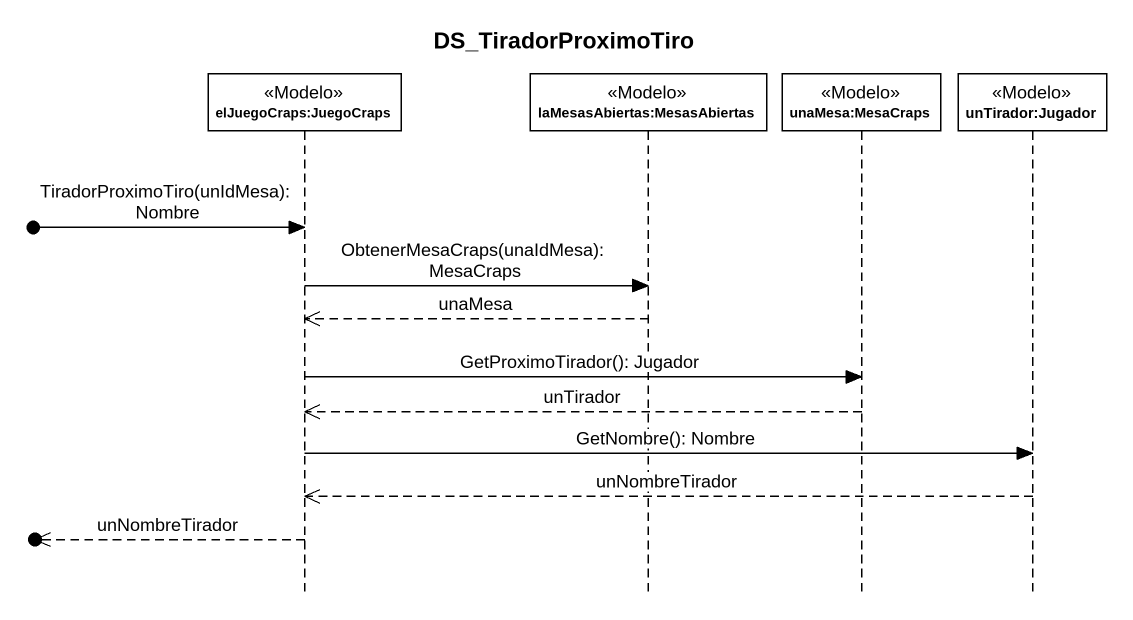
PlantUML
@startuml
title DS_TiradorProximoTiro
hide footbox
participant "elJuegoCraps:JuegoCraps" as elJuegoCraps_JuegoCraps <<Modelo>>
participant "laMesasAbiertas:MesasAbiertas" as laMesasAbiertas <<Modelo>>
participant "unaMesa:MesaCraps" as unaMesa_MesaCraps <<Modelo>>
participant "unTirador:Jugador" as unTirador_Jugador <<Modelo>>

[o-> elJuegoCraps_JuegoCraps : TiradorProximoTiro(unIdMesa): Nombre
elJuegoCraps_JuegoCraps -> laMesasAbiertas : ObtenerMesaCraps(unaIdMesa): MesaCraps
laMesasAbiertas -->> elJuegoCraps_JuegoCraps : unaMesa
elJuegoCraps_JuegoCraps -> unaMesa_MesaCraps : GetProximoTirador(): Jugador
unaMesa_MesaCraps -->> elJuegoCraps_JuegoCraps : unTirador
elJuegoCraps_JuegoCraps -> unTirador_Jugador : GetNombre(): Nombre
unTirador_Jugador -->> elJuegoCraps_JuegoCraps : unNombreTirador
[o<<-- elJuegoCraps_JuegoCraps : unNombreTirador
@enduml
